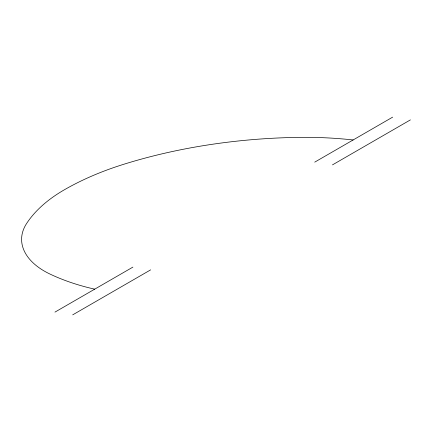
<?xml version="1.0" encoding="UTF-8"?>
<svg xmlns="http://www.w3.org/2000/svg" width="432" height="432" viewBox="0 0 432 432"><rect width="100%" height="100%" fill="white"/><g stroke="black" fill="none" stroke-linecap="round" stroke-linejoin="round"><path stroke-width="0.65" d="M54.961 312.109L132.889 267.116M314.728 162.135L392.656 117.142M72.7 314.858L150.633 269.865M332.467 164.884L410.4 119.891M353.133 139.963A257.072 148.419 0 0 0 297.945 137.381A388.368 224.224 0 0 0 123.439 164.376A257.072 148.419 0 0 0 64.125 189.923A164.144 94.765 0 0 0 26.606 223.506A77.836 44.939 0 0 0 50.09 274.109A164.144 94.765 0 0 0 94.716 289.159"/></g></svg>
